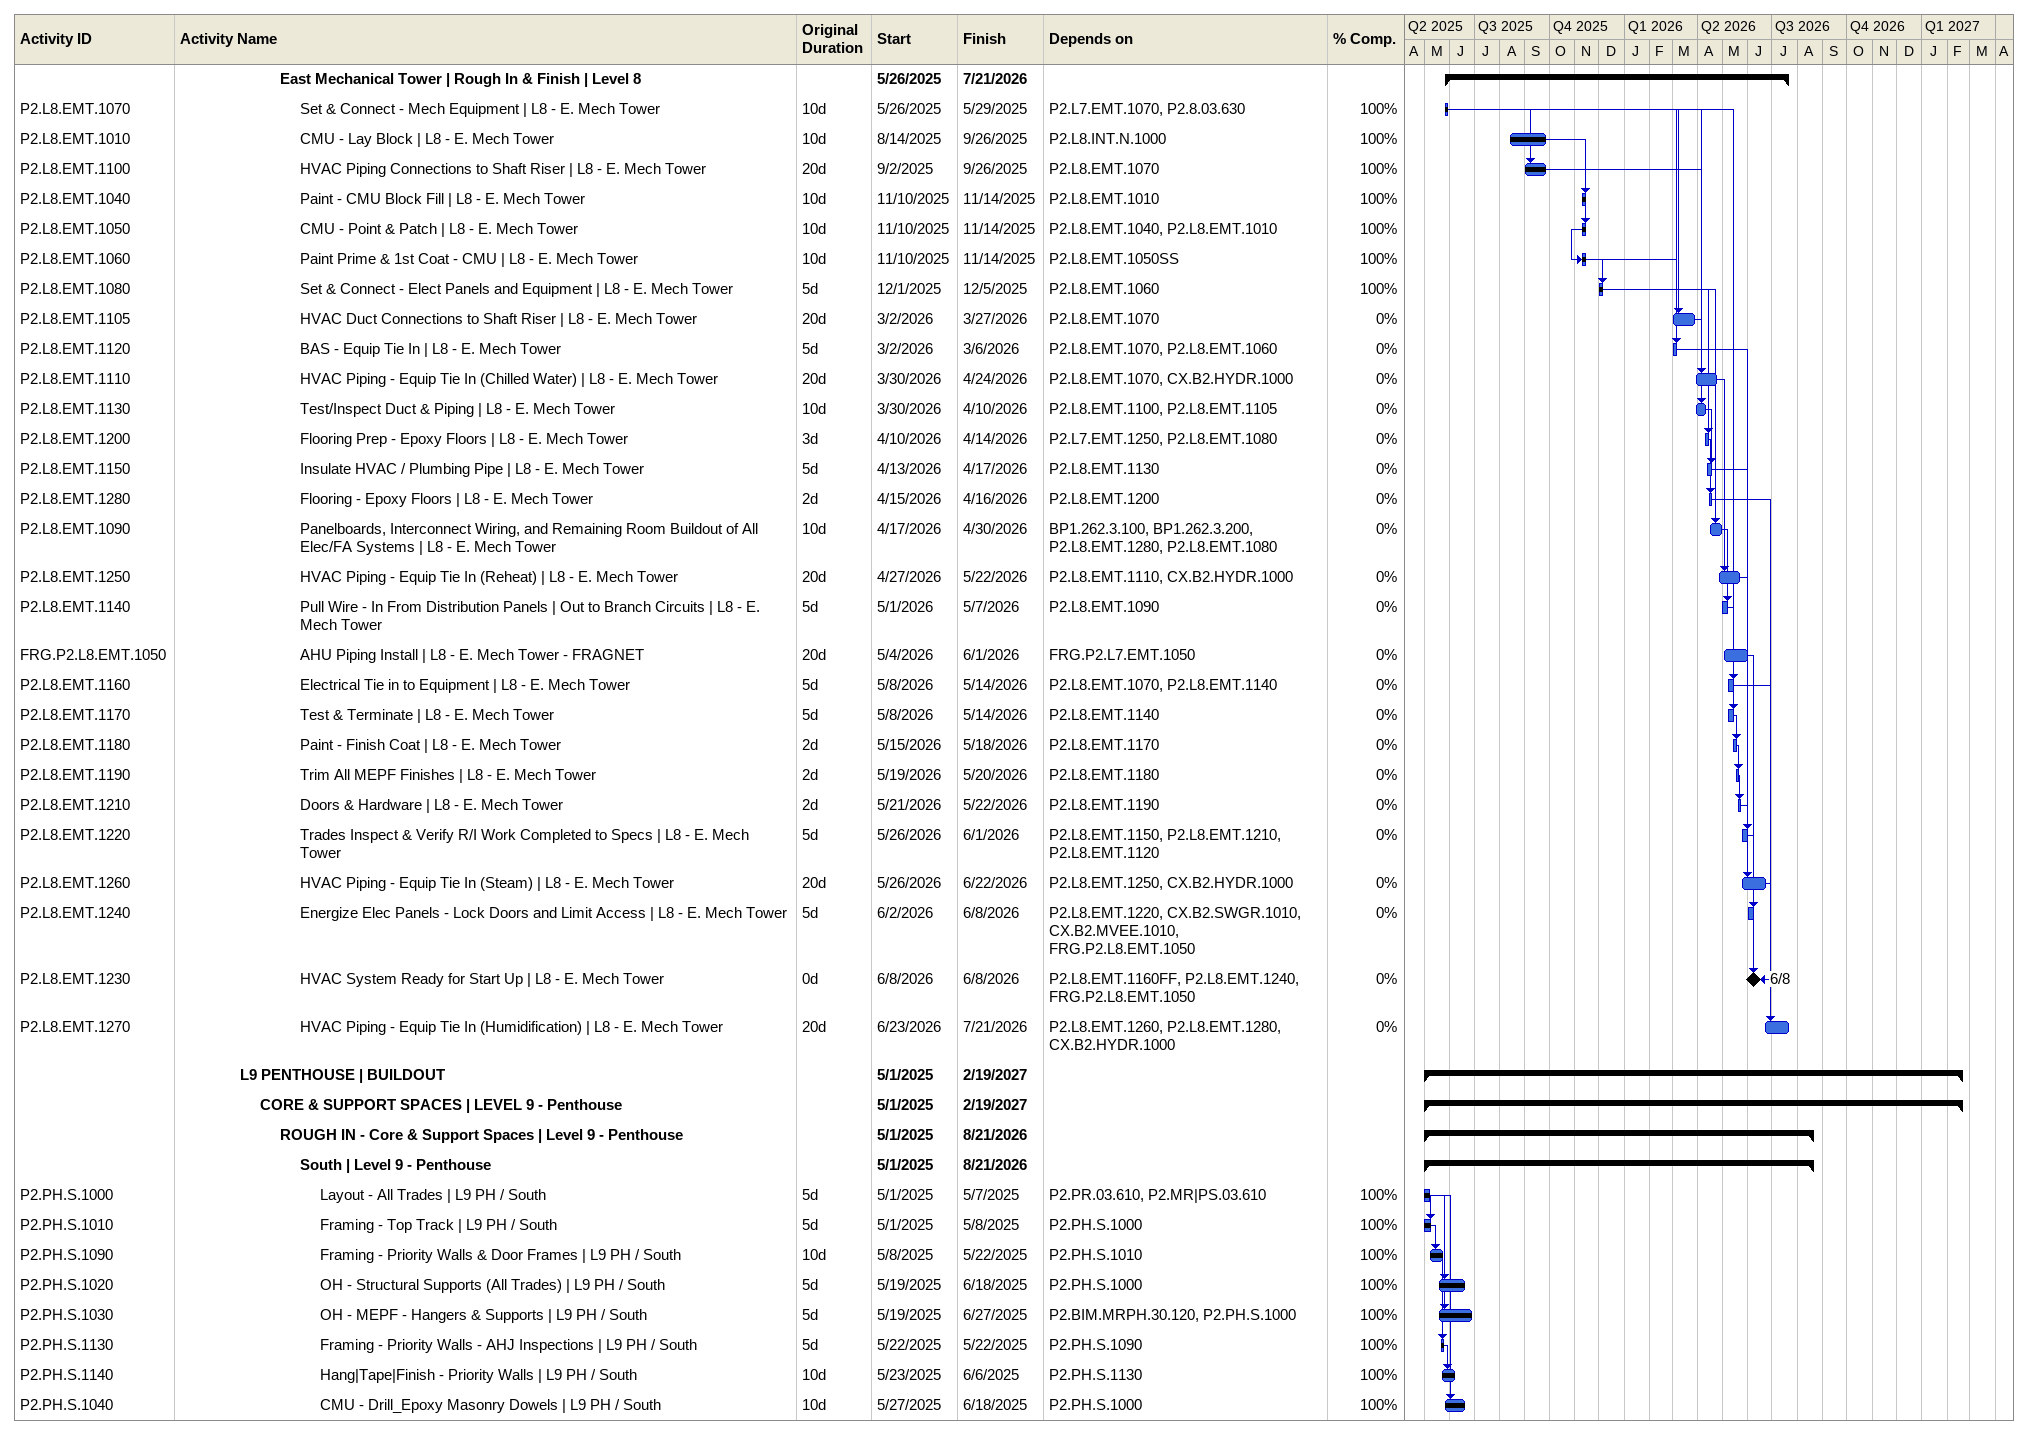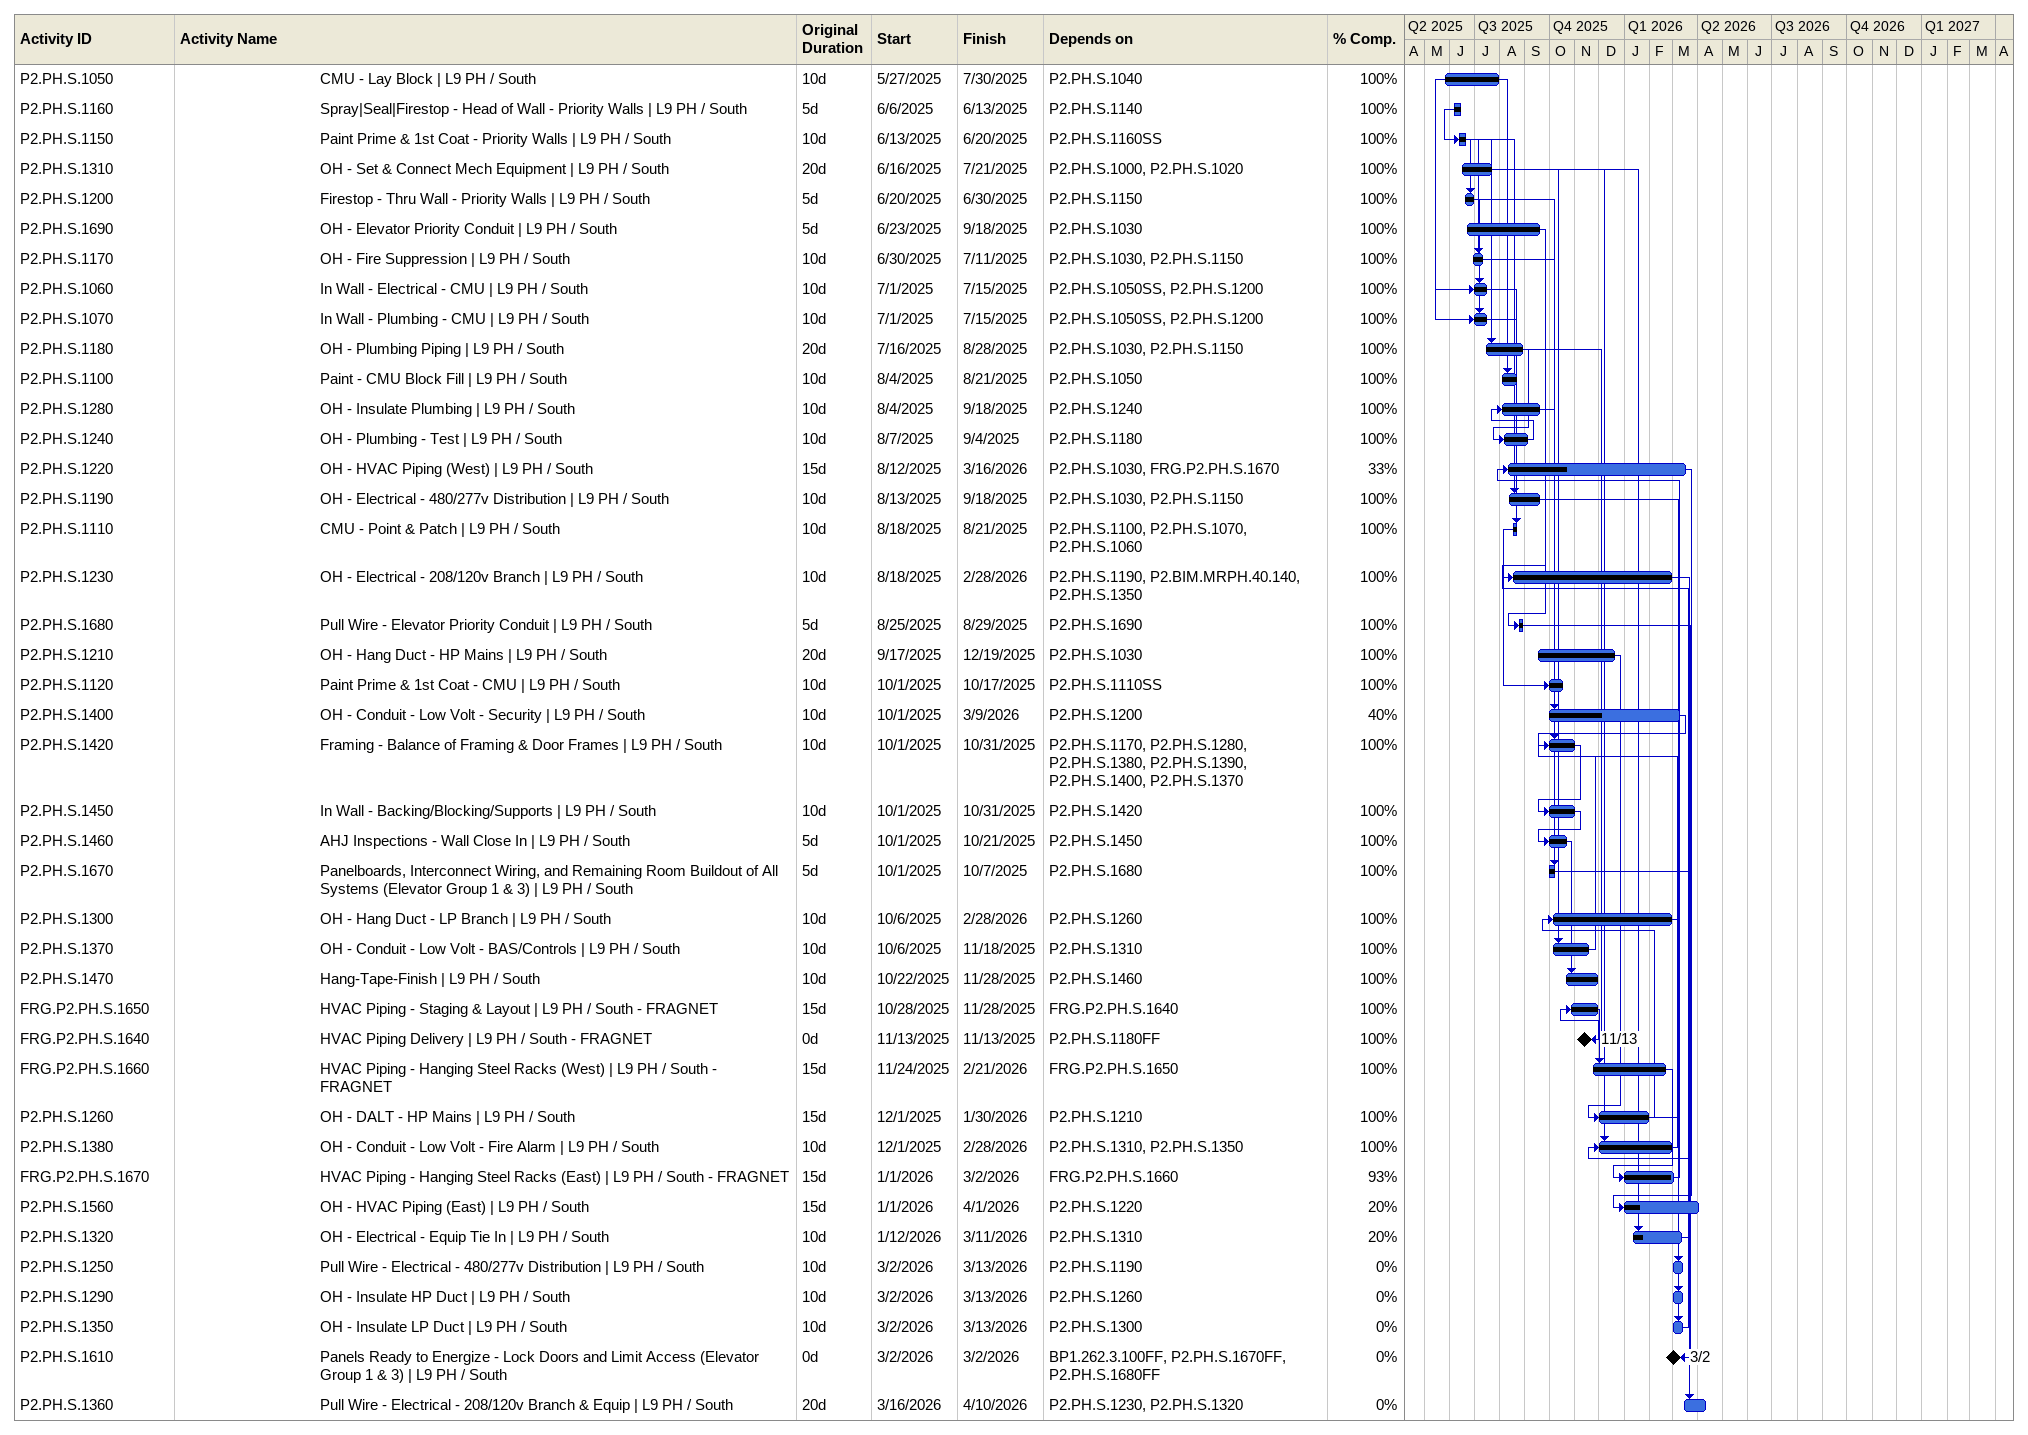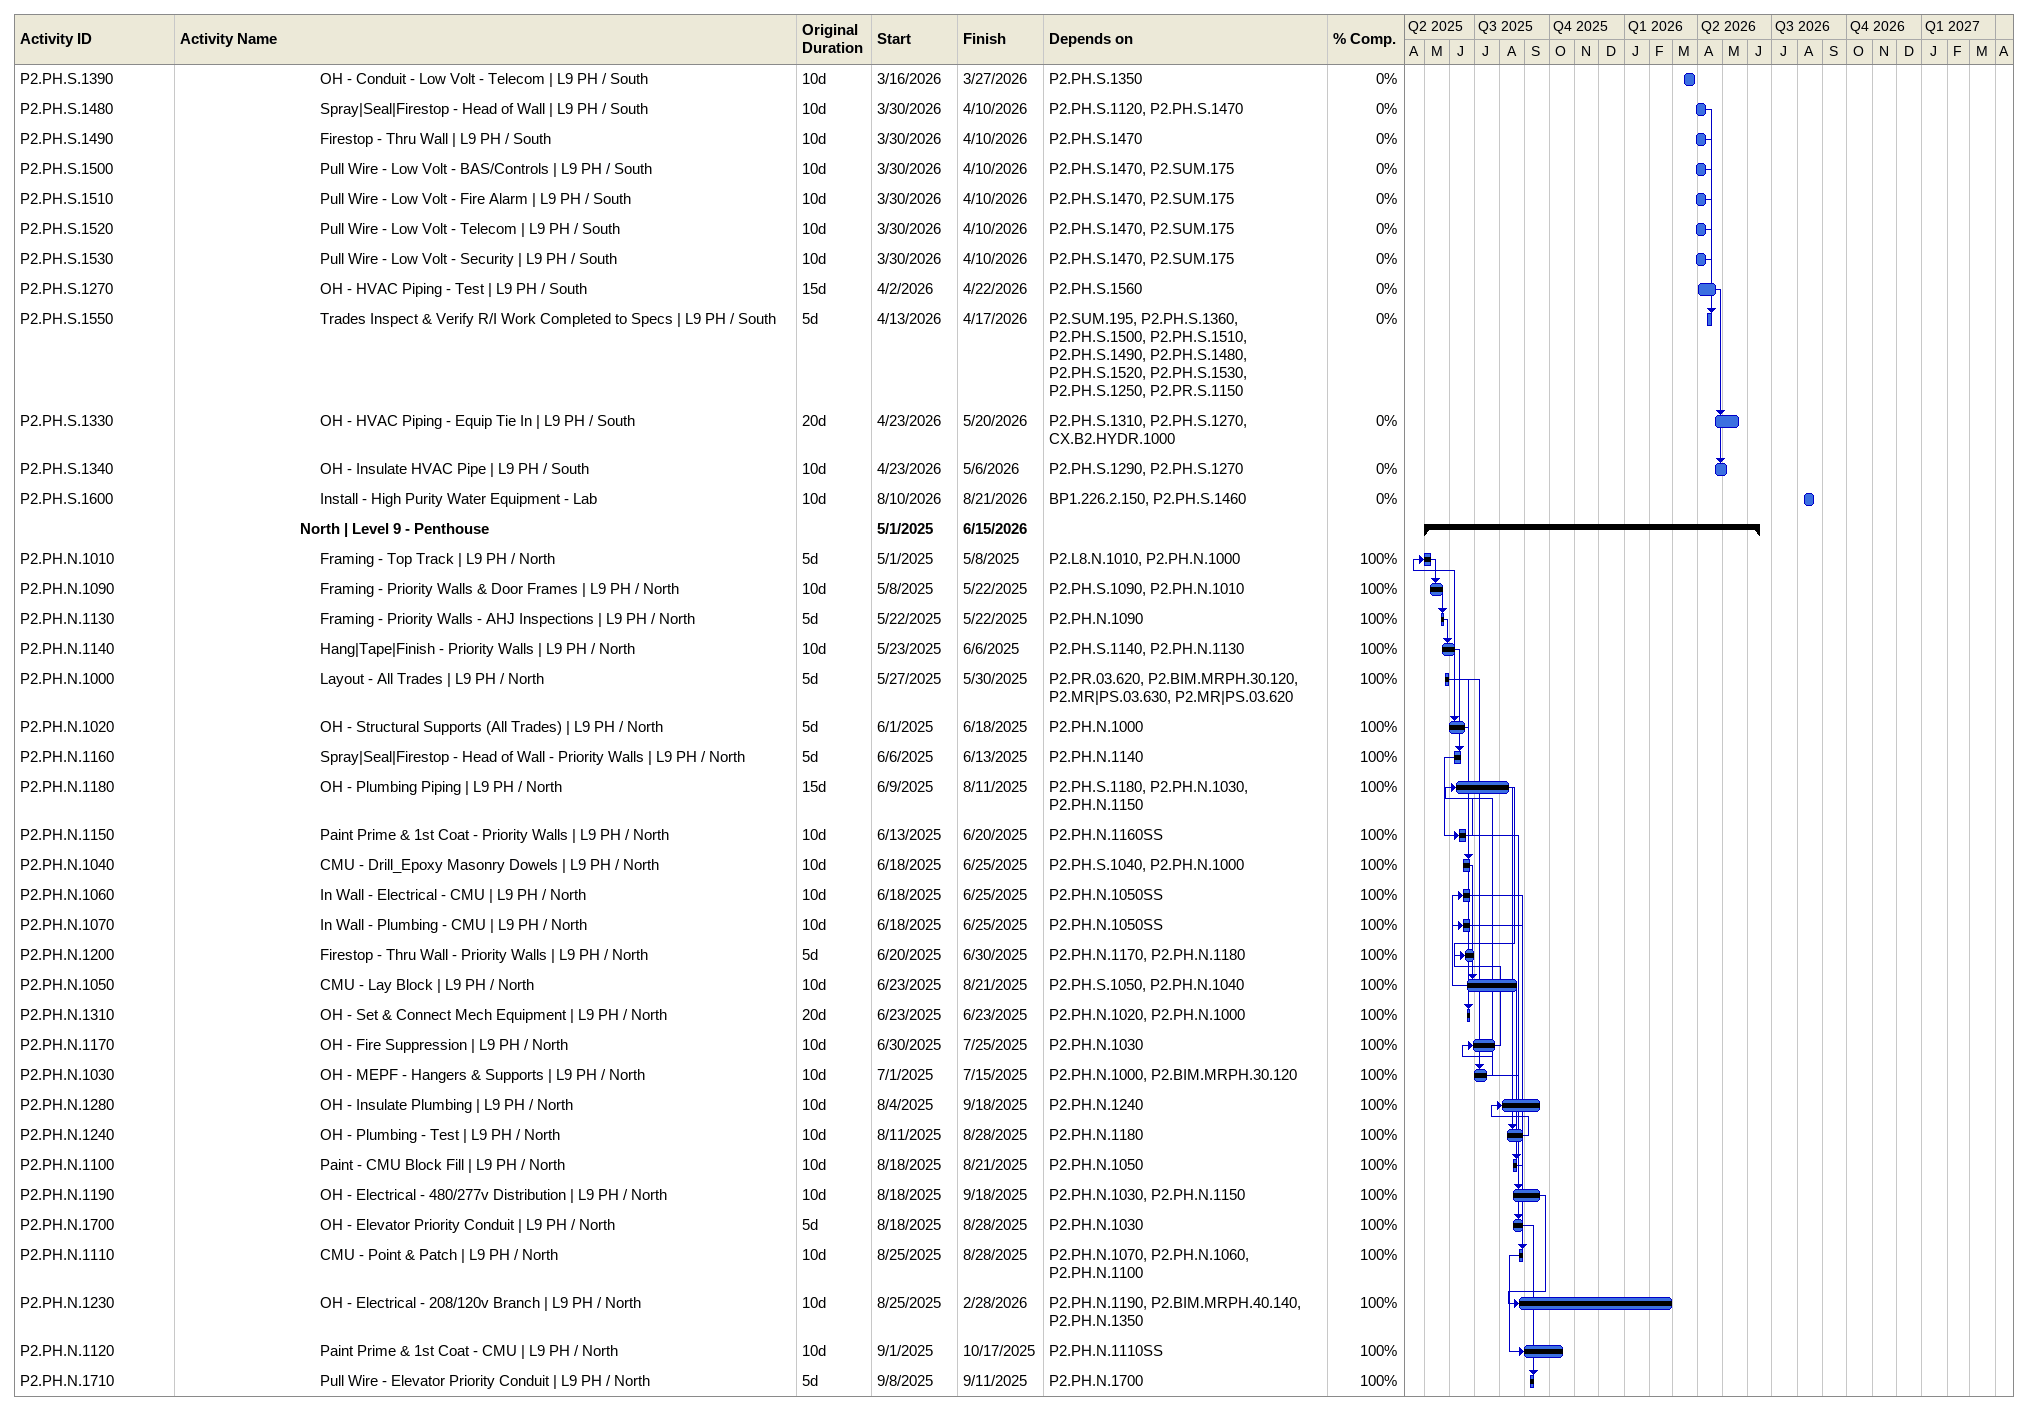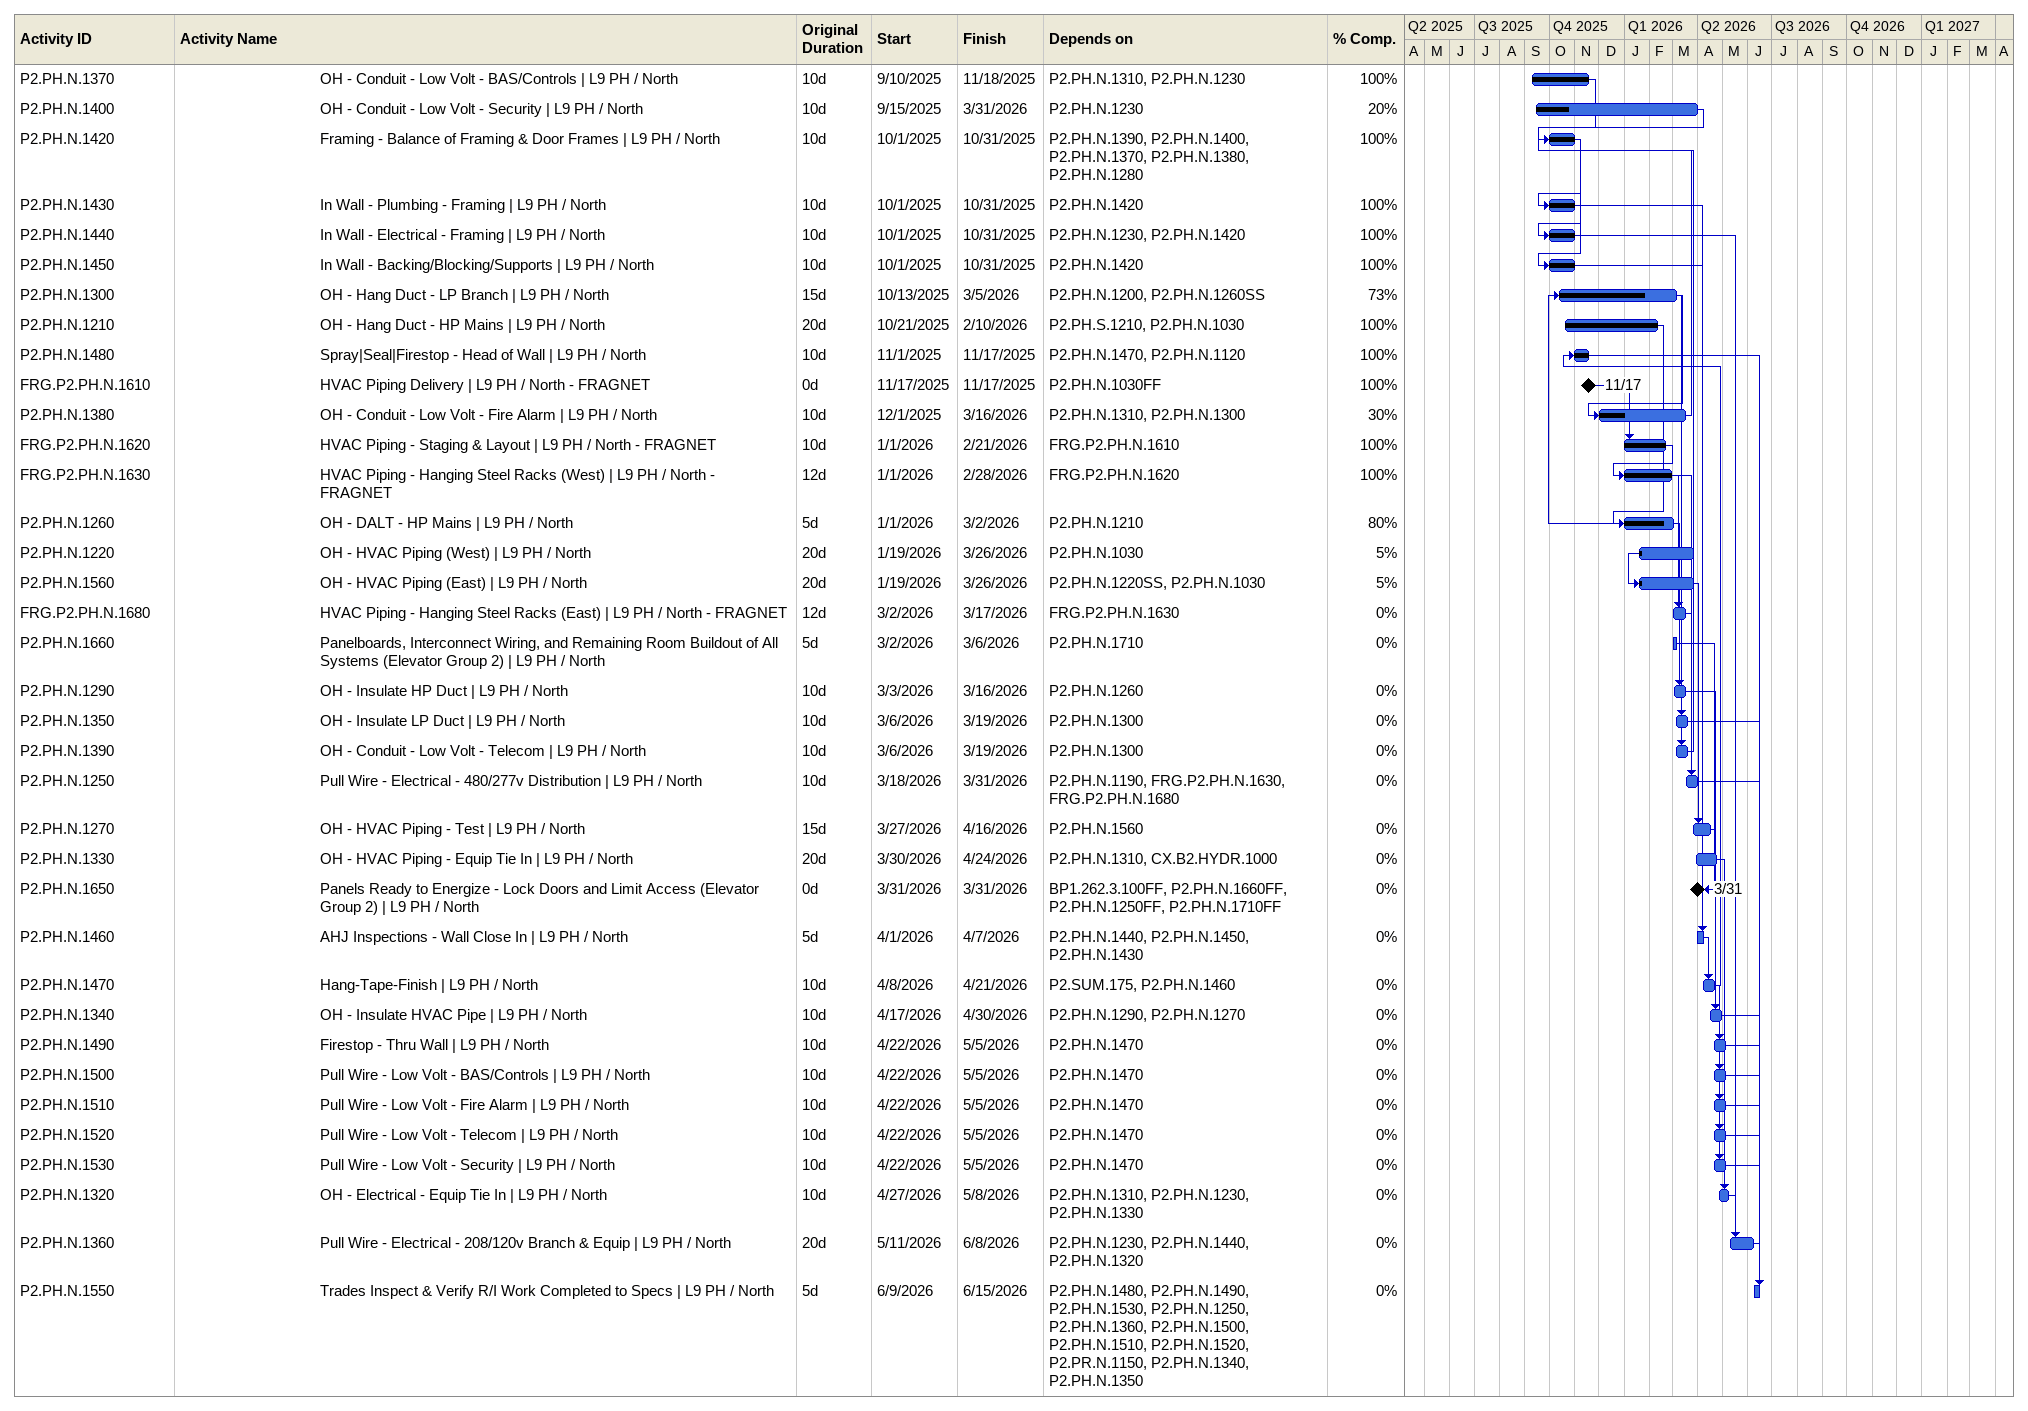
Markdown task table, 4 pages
| ID | Level | Task | Original duration | Start | Finish | Predecessors | % complete |
|---|---|---|---|---|---|---|---|
|  | 6 | **East Mechanical Tower \| Rough In & Finish \| Level 8** |  | 2025-05-26 | 2026-07-21 |  |  |
| P2.L8.EMT.1070 | 7 | Set & Connect - Mech Equipment \| L8 - E. Mech Tower | 10d | 2025-05-26 | 2025-05-29 | P2.L7.EMT.1070, P2.8.03.630 | 100 |
| P2.L8.EMT.1010 | 7 | CMU - Lay Block \| L8 - E. Mech Tower | 10d | 2025-08-14 | 2025-09-26 | P2.L8.INT.N.1000 | 100 |
| P2.L8.EMT.1100 | 7 | HVAC Piping Connections to Shaft Riser \| L8 - E. Mech Tower | 20d | 2025-09-02 | 2025-09-26 | P2.L8.EMT.1070 | 100 |
| P2.L8.EMT.1040 | 7 | Paint - CMU Block Fill \| L8 - E. Mech Tower | 10d | 2025-11-10 | 2025-11-14 | P2.L8.EMT.1010 | 100 |
| P2.L8.EMT.1050 | 7 | CMU - Point & Patch \| L8 - E. Mech Tower | 10d | 2025-11-10 | 2025-11-14 | P2.L8.EMT.1040, P2.L8.EMT.1010 | 100 |
| P2.L8.EMT.1060 | 7 | Paint Prime & 1st Coat - CMU \| L8 - E. Mech Tower | 10d | 2025-11-10 | 2025-11-14 | P2.L8.EMT.1050SS | 100 |
| P2.L8.EMT.1080 | 7 | Set & Connect - Elect Panels and Equipment \| L8 - E. Mech Tower | 5d | 2025-12-01 | 2025-12-05 | P2.L8.EMT.1060 | 100 |
| P2.L8.EMT.1105 | 7 | HVAC Duct Connections to Shaft Riser \| L8 - E. Mech Tower | 20d | 2026-03-02 | 2026-03-27 | P2.L8.EMT.1070 | 0 |
| P2.L8.EMT.1120 | 7 | BAS - Equip Tie In \| L8 - E. Mech Tower | 5d | 2026-03-02 | 2026-03-06 | P2.L8.EMT.1070, P2.L8.EMT.1060 | 0 |
| P2.L8.EMT.1110 | 7 | HVAC Piping - Equip Tie In (Chilled Water) \| L8 - E. Mech Tower | 20d | 2026-03-30 | 2026-04-24 | P2.L8.EMT.1070, CX.B2.HYDR.1000 | 0 |
| P2.L8.EMT.1130 | 7 | Test/Inspect Duct & Piping \| L8 - E. Mech Tower | 10d | 2026-03-30 | 2026-04-10 | P2.L8.EMT.1100, P2.L8.EMT.1105 | 0 |
| P2.L8.EMT.1200 | 7 | Flooring Prep - Epoxy Floors \| L8 - E. Mech Tower | 3d | 2026-04-10 | 2026-04-14 | P2.L7.EMT.1250, P2.L8.EMT.1080 | 0 |
| P2.L8.EMT.1150 | 7 | Insulate HVAC / Plumbing Pipe \| L8 - E. Mech Tower | 5d | 2026-04-13 | 2026-04-17 | P2.L8.EMT.1130 | 0 |
| P2.L8.EMT.1280 | 7 | Flooring - Epoxy Floors \| L8 - E. Mech Tower | 2d | 2026-04-15 | 2026-04-16 | P2.L8.EMT.1200 | 0 |
| P2.L8.EMT.1090 | 7 | Panelboards, Interconnect Wiring, and Remaining Room Buildout of All Elec/FA Systems \| L8 - E. Mech Tower | 10d | 2026-04-17 | 2026-04-30 | BP1.262.3.100, BP1.262.3.200, P2.L8.EMT.1280, P2.L8.EMT.1080 | 0 |
| P2.L8.EMT.1250 | 7 | HVAC Piping - Equip Tie In (Reheat) \| L8 - E. Mech Tower | 20d | 2026-04-27 | 2026-05-22 | P2.L8.EMT.1110, CX.B2.HYDR.1000 | 0 |
| P2.L8.EMT.1140 | 7 | Pull Wire - In From Distribution Panels \| Out to Branch Circuits \| L8 - E. Mech Tower | 5d | 2026-05-01 | 2026-05-07 | P2.L8.EMT.1090 | 0 |
| FRG.P2.L8.EMT.1050 | 7 | AHU Piping Install \| L8 - E. Mech Tower - FRAGNET | 20d | 2026-05-04 | 2026-06-01 | FRG.P2.L7.EMT.1050 | 0 |
| P2.L8.EMT.1160 | 7 | Electrical Tie in to Equipment \| L8 - E. Mech Tower | 5d | 2026-05-08 | 2026-05-14 | P2.L8.EMT.1070, P2.L8.EMT.1140 | 0 |
| P2.L8.EMT.1170 | 7 | Test & Terminate \| L8 - E. Mech Tower | 5d | 2026-05-08 | 2026-05-14 | P2.L8.EMT.1140 | 0 |
| P2.L8.EMT.1180 | 7 | Paint - Finish Coat \| L8 - E. Mech Tower | 2d | 2026-05-15 | 2026-05-18 | P2.L8.EMT.1170 | 0 |
| P2.L8.EMT.1190 | 7 | Trim All MEPF Finishes \| L8 - E. Mech Tower | 2d | 2026-05-19 | 2026-05-20 | P2.L8.EMT.1180 | 0 |
| P2.L8.EMT.1210 | 7 | Doors & Hardware \| L8 - E. Mech Tower | 2d | 2026-05-21 | 2026-05-22 | P2.L8.EMT.1190 | 0 |
| P2.L8.EMT.1220 | 7 | Trades Inspect & Verify R/I Work Completed to Specs \| L8 - E. Mech Tower | 5d | 2026-05-26 | 2026-06-01 | P2.L8.EMT.1150, P2.L8.EMT.1210, P2.L8.EMT.1120 | 0 |
| P2.L8.EMT.1260 | 7 | HVAC Piping - Equip Tie In (Steam) \| L8 - E. Mech Tower | 20d | 2026-05-26 | 2026-06-22 | P2.L8.EMT.1250, CX.B2.HYDR.1000 | 0 |
| P2.L8.EMT.1240 | 7 | Energize Elec Panels - Lock Doors and Limit Access \| L8 - E. Mech Tower | 5d | 2026-06-02 | 2026-06-08 | P2.L8.EMT.1220, CX.B2.SWGR.1010, CX.B2.MVEE.1010, FRG.P2.L8.EMT.1050 | 0 |
| P2.L8.EMT.1230 | 7 | HVAC System Ready for Start Up \| L8 - E. Mech Tower | 0d | 2026-06-08 | 2026-06-08 | P2.L8.EMT.1160FF, P2.L8.EMT.1240, FRG.P2.L8.EMT.1050 | 0 |
| P2.L8.EMT.1270 | 7 | HVAC Piping - Equip Tie In (Humidification) \| L8 - E. Mech Tower | 20d | 2026-06-23 | 2026-07-21 | P2.L8.EMT.1260, P2.L8.EMT.1280, CX.B2.HYDR.1000 | 0 |
|  | 4 | **L9 PENTHOUSE \| BUILDOUT** |  | 2025-05-01 | 2027-02-19 |  |  |
|  | 5 | **CORE & SUPPORT SPACES \| LEVEL 9 - Penthouse** |  | 2025-05-01 | 2027-02-19 |  |  |
|  | 6 | **ROUGH IN - Core & Support Spaces \| Level 9 - Penthouse** |  | 2025-05-01 | 2026-08-21 |  |  |
|  | 7 | **South \| Level 9 - Penthouse** |  | 2025-05-01 | 2026-08-21 |  |  |
| P2.PH.S.1000 | 8 | Layout - All Trades \| L9 PH / South | 5d | 2025-05-01 | 2025-05-07 | P2.PR.03.610, P2.MR\|PS.03.610 | 100 |
| P2.PH.S.1010 | 8 | Framing - Top Track \| L9 PH / South | 5d | 2025-05-01 | 2025-05-08 | P2.PH.S.1000 | 100 |
| P2.PH.S.1090 | 8 | Framing - Priority Walls & Door Frames \| L9 PH / South | 10d | 2025-05-08 | 2025-05-22 | P2.PH.S.1010 | 100 |
| P2.PH.S.1020 | 8 | OH - Structural Supports (All Trades) \| L9 PH / South | 5d | 2025-05-19 | 2025-06-18 | P2.PH.S.1000 | 100 |
| P2.PH.S.1030 | 8 | OH - MEPF - Hangers & Supports \| L9 PH / South | 5d | 2025-05-19 | 2025-06-27 | P2.BIM.MRPH.30.120, P2.PH.S.1000 | 100 |
| P2.PH.S.1130 | 8 | Framing - Priority Walls - AHJ Inspections \| L9 PH / South | 5d | 2025-05-22 | 2025-05-22 | P2.PH.S.1090 | 100 |
| P2.PH.S.1140 | 8 | Hang\|Tape\|Finish - Priority Walls \| L9 PH / South | 10d | 2025-05-23 | 2025-06-06 | P2.PH.S.1130 | 100 |
| P2.PH.S.1040 | 8 | CMU - Drill_Epoxy Masonry Dowels \| L9 PH / South | 10d | 2025-05-27 | 2025-06-18 | P2.PH.S.1000 | 100 |
| P2.PH.S.1050 | 8 | CMU - Lay Block \| L9 PH / South | 10d | 2025-05-27 | 2025-07-30 | P2.PH.S.1040 | 100 |
| P2.PH.S.1160 | 8 | Spray\|Seal\|Firestop - Head of Wall - Priority Walls \| L9 PH / South | 5d | 2025-06-06 | 2025-06-13 | P2.PH.S.1140 | 100 |
| P2.PH.S.1150 | 8 | Paint Prime & 1st Coat - Priority Walls \| L9 PH / South | 10d | 2025-06-13 | 2025-06-20 | P2.PH.S.1160SS | 100 |
| P2.PH.S.1310 | 8 | OH - Set & Connect Mech Equipment \| L9 PH / South | 20d | 2025-06-16 | 2025-07-21 | P2.PH.S.1000, P2.PH.S.1020 | 100 |
| P2.PH.S.1200 | 8 | Firestop - Thru Wall - Priority Walls \| L9 PH / South | 5d | 2025-06-20 | 2025-06-30 | P2.PH.S.1150 | 100 |
| P2.PH.S.1690 | 8 | OH - Elevator Priority Conduit \| L9 PH / South | 5d | 2025-06-23 | 2025-09-18 | P2.PH.S.1030 | 100 |
| P2.PH.S.1170 | 8 | OH - Fire Suppression \| L9 PH / South | 10d | 2025-06-30 | 2025-07-11 | P2.PH.S.1030, P2.PH.S.1150 | 100 |
| P2.PH.S.1060 | 8 | In Wall - Electrical - CMU \| L9 PH / South | 10d | 2025-07-01 | 2025-07-15 | P2.PH.S.1050SS, P2.PH.S.1200 | 100 |
| P2.PH.S.1070 | 8 | In Wall - Plumbing - CMU \| L9 PH / South | 10d | 2025-07-01 | 2025-07-15 | P2.PH.S.1050SS, P2.PH.S.1200 | 100 |
| P2.PH.S.1180 | 8 | OH - Plumbing Piping \| L9 PH / South | 20d | 2025-07-16 | 2025-08-28 | P2.PH.S.1030, P2.PH.S.1150 | 100 |
| P2.PH.S.1100 | 8 | Paint - CMU Block Fill \| L9 PH / South | 10d | 2025-08-04 | 2025-08-21 | P2.PH.S.1050 | 100 |
| P2.PH.S.1280 | 8 | OH - Insulate Plumbing \| L9 PH / South | 10d | 2025-08-04 | 2025-09-18 | P2.PH.S.1240 | 100 |
| P2.PH.S.1240 | 8 | OH - Plumbing - Test \| L9 PH / South | 10d | 2025-08-07 | 2025-09-04 | P2.PH.S.1180 | 100 |
| P2.PH.S.1220 | 8 | OH - HVAC Piping (West) \| L9 PH / South | 15d | 2025-08-12 | 2026-03-16 | P2.PH.S.1030, FRG.P2.PH.S.1670 | 33 |
| P2.PH.S.1190 | 8 | OH - Electrical - 480/277v Distribution \| L9 PH / South | 10d | 2025-08-13 | 2025-09-18 | P2.PH.S.1030, P2.PH.S.1150 | 100 |
| P2.PH.S.1110 | 8 | CMU - Point & Patch \| L9 PH / South | 10d | 2025-08-18 | 2025-08-21 | P2.PH.S.1100, P2.PH.S.1070, P2.PH.S.1060 | 100 |
| P2.PH.S.1230 | 8 | OH - Electrical - 208/120v Branch \| L9 PH / South | 10d | 2025-08-18 | 2026-02-28 | P2.PH.S.1190, P2.BIM.MRPH.40.140, P2.PH.S.1350 | 100 |
| P2.PH.S.1680 | 8 | Pull Wire - Elevator Priority Conduit \| L9 PH / South | 5d | 2025-08-25 | 2025-08-29 | P2.PH.S.1690 | 100 |
| P2.PH.S.1210 | 8 | OH - Hang Duct - HP Mains \| L9 PH / South | 20d | 2025-09-17 | 2025-12-19 | P2.PH.S.1030 | 100 |
| P2.PH.S.1120 | 8 | Paint Prime & 1st Coat - CMU \| L9 PH / South | 10d | 2025-10-01 | 2025-10-17 | P2.PH.S.1110SS | 100 |
| P2.PH.S.1400 | 8 | OH - Conduit - Low Volt - Security \| L9 PH / South | 10d | 2025-10-01 | 2026-03-09 | P2.PH.S.1200 | 40 |
| P2.PH.S.1420 | 8 | Framing - Balance of Framing & Door Frames \| L9 PH / South | 10d | 2025-10-01 | 2025-10-31 | P2.PH.S.1170, P2.PH.S.1280, P2.PH.S.1380, P2.PH.S.1390, P2.PH.S.1400, P2.PH.S.1370 | 100 |
| P2.PH.S.1450 | 8 | In Wall - Backing/Blocking/Supports \| L9 PH / South | 10d | 2025-10-01 | 2025-10-31 | P2.PH.S.1420 | 100 |
| P2.PH.S.1460 | 8 | AHJ Inspections - Wall Close In \| L9 PH / South | 5d | 2025-10-01 | 2025-10-21 | P2.PH.S.1450 | 100 |
| P2.PH.S.1670 | 8 | Panelboards, Interconnect Wiring, and Remaining Room Buildout of All Systems (Elevator Group 1 & 3) \| L9 PH / South | 5d | 2025-10-01 | 2025-10-07 | P2.PH.S.1680 | 100 |
| P2.PH.S.1300 | 8 | OH - Hang Duct - LP Branch \| L9 PH / South | 10d | 2025-10-06 | 2026-02-28 | P2.PH.S.1260 | 100 |
| P2.PH.S.1370 | 8 | OH - Conduit - Low Volt - BAS/Controls \| L9 PH / South | 10d | 2025-10-06 | 2025-11-18 | P2.PH.S.1310 | 100 |
| P2.PH.S.1470 | 8 | Hang-Tape-Finish \| L9 PH / South | 10d | 2025-10-22 | 2025-11-28 | P2.PH.S.1460 | 100 |
| FRG.P2.PH.S.1650 | 8 | HVAC Piping - Staging & Layout \| L9 PH / South - FRAGNET | 15d | 2025-10-28 | 2025-11-28 | FRG.P2.PH.S.1640 | 100 |
| FRG.P2.PH.S.1640 | 8 | HVAC Piping Delivery \| L9 PH / South - FRAGNET | 0d | 2025-11-13 | 2025-11-13 | P2.PH.S.1180FF | 100 |
| FRG.P2.PH.S.1660 | 8 | HVAC Piping - Hanging Steel Racks (West) \| L9 PH / South - FRAGNET | 15d | 2025-11-24 | 2026-02-21 | FRG.P2.PH.S.1650 | 100 |
| P2.PH.S.1260 | 8 | OH - DALT - HP Mains \| L9 PH / South | 15d | 2025-12-01 | 2026-01-30 | P2.PH.S.1210 | 100 |
| P2.PH.S.1380 | 8 | OH - Conduit - Low Volt - Fire Alarm \| L9 PH / South | 10d | 2025-12-01 | 2026-02-28 | P2.PH.S.1310, P2.PH.S.1350 | 100 |
| FRG.P2.PH.S.1670 | 8 | HVAC Piping - Hanging Steel Racks (East) \| L9 PH / South - FRAGNET | 15d | 2026-01-01 | 2026-03-02 | FRG.P2.PH.S.1660 | 93 |
| P2.PH.S.1560 | 8 | OH - HVAC Piping (East) \| L9 PH / South | 15d | 2026-01-01 | 2026-04-01 | P2.PH.S.1220 | 20 |
| P2.PH.S.1320 | 8 | OH - Electrical - Equip Tie In \| L9 PH / South | 10d | 2026-01-12 | 2026-03-11 | P2.PH.S.1310 | 20 |
| P2.PH.S.1250 | 8 | Pull Wire - Electrical - 480/277v Distribution \| L9 PH / South | 10d | 2026-03-02 | 2026-03-13 | P2.PH.S.1190 | 0 |
| P2.PH.S.1290 | 8 | OH - Insulate HP Duct \| L9 PH / South | 10d | 2026-03-02 | 2026-03-13 | P2.PH.S.1260 | 0 |
| P2.PH.S.1350 | 8 | OH - Insulate LP Duct \| L9 PH / South | 10d | 2026-03-02 | 2026-03-13 | P2.PH.S.1300 | 0 |
| P2.PH.S.1610 | 8 | Panels Ready to Energize - Lock Doors and Limit Access (Elevator Group 1 & 3) \| L9 PH / South | 0d | 2026-03-02 | 2026-03-02 | BP1.262.3.100FF, P2.PH.S.1670FF, P2.PH.S.1680FF | 0 |
| P2.PH.S.1360 | 8 | Pull Wire - Electrical - 208/120v Branch & Equip \| L9 PH / South | 20d | 2026-03-16 | 2026-04-10 | P2.PH.S.1230, P2.PH.S.1320 | 0 |
| P2.PH.S.1390 | 8 | OH - Conduit - Low Volt - Telecom \| L9 PH / South | 10d | 2026-03-16 | 2026-03-27 | P2.PH.S.1350 | 0 |
| P2.PH.S.1480 | 8 | Spray\|Seal\|Firestop - Head of Wall \| L9 PH / South | 10d | 2026-03-30 | 2026-04-10 | P2.PH.S.1120, P2.PH.S.1470 | 0 |
| P2.PH.S.1490 | 8 | Firestop - Thru Wall \| L9 PH / South | 10d | 2026-03-30 | 2026-04-10 | P2.PH.S.1470 | 0 |
| P2.PH.S.1500 | 8 | Pull Wire - Low Volt - BAS/Controls \| L9 PH / South | 10d | 2026-03-30 | 2026-04-10 | P2.PH.S.1470, P2.SUM.175 | 0 |
| P2.PH.S.1510 | 8 | Pull Wire - Low Volt - Fire Alarm \| L9 PH / South | 10d | 2026-03-30 | 2026-04-10 | P2.PH.S.1470, P2.SUM.175 | 0 |
| P2.PH.S.1520 | 8 | Pull Wire - Low Volt - Telecom \| L9 PH / South | 10d | 2026-03-30 | 2026-04-10 | P2.PH.S.1470, P2.SUM.175 | 0 |
| P2.PH.S.1530 | 8 | Pull Wire - Low Volt - Security \| L9 PH / South | 10d | 2026-03-30 | 2026-04-10 | P2.PH.S.1470, P2.SUM.175 | 0 |
| P2.PH.S.1270 | 8 | OH - HVAC Piping - Test \| L9 PH / South | 15d | 2026-04-02 | 2026-04-22 | P2.PH.S.1560 | 0 |
| P2.PH.S.1550 | 8 | Trades Inspect & Verify R/I Work Completed to Specs \| L9 PH / South | 5d | 2026-04-13 | 2026-04-17 | P2.SUM.195, P2.PH.S.1360, P2.PH.S.1500, P2.PH.S.1510, P2.PH.S.1490, P2.PH.S.1480, P2.PH.S.1520, P2.PH.S.1530, P2.PH.S.1250, P2.PR.S.1150 | 0 |
| P2.PH.S.1330 | 8 | OH - HVAC Piping - Equip Tie In \| L9 PH / South | 20d | 2026-04-23 | 2026-05-20 | P2.PH.S.1310, P2.PH.S.1270, CX.B2.HYDR.1000 | 0 |
| P2.PH.S.1340 | 8 | OH - Insulate HVAC Pipe \| L9 PH / South | 10d | 2026-04-23 | 2026-05-06 | P2.PH.S.1290, P2.PH.S.1270 | 0 |
| P2.PH.S.1600 | 8 | Install - High Purity Water Equipment - Lab | 10d | 2026-08-10 | 2026-08-21 | BP1.226.2.150, P2.PH.S.1460 | 0 |
|  | 7 | **North \| Level 9 - Penthouse** |  | 2025-05-01 | 2026-06-15 |  |  |
| P2.PH.N.1010 | 8 | Framing - Top Track \| L9 PH / North | 5d | 2025-05-01 | 2025-05-08 | P2.L8.N.1010, P2.PH.N.1000 | 100 |
| P2.PH.N.1090 | 8 | Framing - Priority Walls & Door Frames \| L9 PH / North | 10d | 2025-05-08 | 2025-05-22 | P2.PH.S.1090, P2.PH.N.1010 | 100 |
| P2.PH.N.1130 | 8 | Framing - Priority Walls - AHJ Inspections \| L9 PH / North | 5d | 2025-05-22 | 2025-05-22 | P2.PH.N.1090 | 100 |
| P2.PH.N.1140 | 8 | Hang\|Tape\|Finish - Priority Walls \| L9 PH / North | 10d | 2025-05-23 | 2025-06-06 | P2.PH.S.1140, P2.PH.N.1130 | 100 |
| P2.PH.N.1000 | 8 | Layout - All Trades \| L9 PH / North | 5d | 2025-05-27 | 2025-05-30 | P2.PR.03.620, P2.BIM.MRPH.30.120, P2.MR\|PS.03.630, P2.MR\|PS.03.620 | 100 |
| P2.PH.N.1020 | 8 | OH - Structural Supports (All Trades) \| L9 PH / North | 5d | 2025-06-01 | 2025-06-18 | P2.PH.N.1000 | 100 |
| P2.PH.N.1160 | 8 | Spray\|Seal\|Firestop - Head of Wall - Priority Walls \| L9 PH / North | 5d | 2025-06-06 | 2025-06-13 | P2.PH.N.1140 | 100 |
| P2.PH.N.1180 | 8 | OH - Plumbing Piping \| L9 PH / North | 15d | 2025-06-09 | 2025-08-11 | P2.PH.S.1180, P2.PH.N.1030, P2.PH.N.1150 | 100 |
| P2.PH.N.1150 | 8 | Paint Prime & 1st Coat - Priority Walls \| L9 PH / North | 10d | 2025-06-13 | 2025-06-20 | P2.PH.N.1160SS | 100 |
| P2.PH.N.1040 | 8 | CMU - Drill_Epoxy Masonry Dowels \| L9 PH / North | 10d | 2025-06-18 | 2025-06-25 | P2.PH.S.1040, P2.PH.N.1000 | 100 |
| P2.PH.N.1060 | 8 | In Wall - Electrical - CMU \| L9 PH / North | 10d | 2025-06-18 | 2025-06-25 | P2.PH.N.1050SS | 100 |
| P2.PH.N.1070 | 8 | In Wall - Plumbing - CMU \| L9 PH / North | 10d | 2025-06-18 | 2025-06-25 | P2.PH.N.1050SS | 100 |
| P2.PH.N.1200 | 8 | Firestop - Thru Wall - Priority Walls \| L9 PH / North | 5d | 2025-06-20 | 2025-06-30 | P2.PH.N.1170, P2.PH.N.1180 | 100 |
| P2.PH.N.1050 | 8 | CMU - Lay Block \| L9 PH / North | 10d | 2025-06-23 | 2025-08-21 | P2.PH.S.1050, P2.PH.N.1040 | 100 |
| P2.PH.N.1310 | 8 | OH - Set & Connect Mech Equipment \| L9 PH / North | 20d | 2025-06-23 | 2025-06-23 | P2.PH.N.1020, P2.PH.N.1000 | 100 |
| P2.PH.N.1170 | 8 | OH - Fire Suppression \| L9 PH / North | 10d | 2025-06-30 | 2025-07-25 | P2.PH.N.1030 | 100 |
| P2.PH.N.1030 | 8 | OH - MEPF - Hangers & Supports \| L9 PH / North | 10d | 2025-07-01 | 2025-07-15 | P2.PH.N.1000, P2.BIM.MRPH.30.120 | 100 |
| P2.PH.N.1280 | 8 | OH - Insulate Plumbing \| L9 PH / North | 10d | 2025-08-04 | 2025-09-18 | P2.PH.N.1240 | 100 |
| P2.PH.N.1240 | 8 | OH - Plumbing - Test \| L9 PH / North | 10d | 2025-08-11 | 2025-08-28 | P2.PH.N.1180 | 100 |
| P2.PH.N.1100 | 8 | Paint - CMU Block Fill \| L9 PH / North | 10d | 2025-08-18 | 2025-08-21 | P2.PH.N.1050 | 100 |
| P2.PH.N.1190 | 8 | OH - Electrical - 480/277v Distribution \| L9 PH / North | 10d | 2025-08-18 | 2025-09-18 | P2.PH.N.1030, P2.PH.N.1150 | 100 |
| P2.PH.N.1700 | 8 | OH - Elevator Priority Conduit \| L9 PH / North | 5d | 2025-08-18 | 2025-08-28 | P2.PH.N.1030 | 100 |
| P2.PH.N.1110 | 8 | CMU - Point & Patch \| L9 PH / North | 10d | 2025-08-25 | 2025-08-28 | P2.PH.N.1070, P2.PH.N.1060, P2.PH.N.1100 | 100 |
| P2.PH.N.1230 | 8 | OH - Electrical - 208/120v Branch \| L9 PH / North | 10d | 2025-08-25 | 2026-02-28 | P2.PH.N.1190, P2.BIM.MRPH.40.140, P2.PH.N.1350 | 100 |
| P2.PH.N.1120 | 8 | Paint Prime & 1st Coat - CMU \| L9 PH / North | 10d | 2025-09-01 | 2025-10-17 | P2.PH.N.1110SS | 100 |
| P2.PH.N.1710 | 8 | Pull Wire - Elevator Priority Conduit \| L9 PH / North | 5d | 2025-09-08 | 2025-09-11 | P2.PH.N.1700 | 100 |
| P2.PH.N.1370 | 8 | OH - Conduit - Low Volt - BAS/Controls \| L9 PH / North | 10d | 2025-09-10 | 2025-11-18 | P2.PH.N.1310, P2.PH.N.1230 | 100 |
| P2.PH.N.1400 | 8 | OH - Conduit - Low Volt - Security \| L9 PH / North | 10d | 2025-09-15 | 2026-03-31 | P2.PH.N.1230 | 20 |
| P2.PH.N.1420 | 8 | Framing - Balance of Framing & Door Frames \| L9 PH / North | 10d | 2025-10-01 | 2025-10-31 | P2.PH.N.1390, P2.PH.N.1400, P2.PH.N.1370, P2.PH.N.1380, P2.PH.N.1280 | 100 |
| P2.PH.N.1430 | 8 | In Wall - Plumbing - Framing \| L9 PH / North | 10d | 2025-10-01 | 2025-10-31 | P2.PH.N.1420 | 100 |
| P2.PH.N.1440 | 8 | In Wall - Electrical - Framing \| L9 PH / North | 10d | 2025-10-01 | 2025-10-31 | P2.PH.N.1230, P2.PH.N.1420 | 100 |
| P2.PH.N.1450 | 8 | In Wall - Backing/Blocking/Supports \| L9 PH / North | 10d | 2025-10-01 | 2025-10-31 | P2.PH.N.1420 | 100 |
| P2.PH.N.1300 | 8 | OH - Hang Duct - LP Branch \| L9 PH / North | 15d | 2025-10-13 | 2026-03-05 | P2.PH.N.1200, P2.PH.N.1260SS | 73 |
| P2.PH.N.1210 | 8 | OH - Hang Duct - HP Mains \| L9 PH / North | 20d | 2025-10-21 | 2026-02-10 | P2.PH.S.1210, P2.PH.N.1030 | 100 |
| P2.PH.N.1480 | 8 | Spray\|Seal\|Firestop - Head of Wall \| L9 PH / North | 10d | 2025-11-01 | 2025-11-17 | P2.PH.N.1470, P2.PH.N.1120 | 100 |
| FRG.P2.PH.N.1610 | 8 | HVAC Piping Delivery \| L9 PH / North - FRAGNET | 0d | 2025-11-17 | 2025-11-17 | P2.PH.N.1030FF | 100 |
| P2.PH.N.1380 | 8 | OH - Conduit - Low Volt - Fire Alarm \| L9 PH / North | 10d | 2025-12-01 | 2026-03-16 | P2.PH.N.1310, P2.PH.N.1300 | 30 |
| FRG.P2.PH.N.1620 | 8 | HVAC Piping - Staging & Layout \| L9 PH / North - FRAGNET | 10d | 2026-01-01 | 2026-02-21 | FRG.P2.PH.N.1610 | 100 |
| FRG.P2.PH.N.1630 | 8 | HVAC Piping - Hanging Steel Racks (West) \| L9 PH / North - FRAGNET | 12d | 2026-01-01 | 2026-02-28 | FRG.P2.PH.N.1620 | 100 |
| P2.PH.N.1260 | 8 | OH - DALT - HP Mains \| L9 PH / North | 5d | 2026-01-01 | 2026-03-02 | P2.PH.N.1210 | 80 |
| P2.PH.N.1220 | 8 | OH - HVAC Piping (West) \| L9 PH / North | 20d | 2026-01-19 | 2026-03-26 | P2.PH.N.1030 | 5 |
| P2.PH.N.1560 | 8 | OH - HVAC Piping (East) \| L9 PH / North | 20d | 2026-01-19 | 2026-03-26 | P2.PH.N.1220SS, P2.PH.N.1030 | 5 |
| FRG.P2.PH.N.1680 | 8 | HVAC Piping - Hanging Steel Racks (East) \| L9 PH / North - FRAGNET | 12d | 2026-03-02 | 2026-03-17 | FRG.P2.PH.N.1630 | 0 |
| P2.PH.N.1660 | 8 | Panelboards, Interconnect Wiring, and Remaining Room Buildout of All Systems (Elevator Group 2) \| L9 PH / North | 5d | 2026-03-02 | 2026-03-06 | P2.PH.N.1710 | 0 |
| P2.PH.N.1290 | 8 | OH - Insulate HP Duct \| L9 PH / North | 10d | 2026-03-03 | 2026-03-16 | P2.PH.N.1260 | 0 |
| P2.PH.N.1350 | 8 | OH - Insulate LP Duct \| L9 PH / North | 10d | 2026-03-06 | 2026-03-19 | P2.PH.N.1300 | 0 |
| P2.PH.N.1390 | 8 | OH - Conduit - Low Volt - Telecom \| L9 PH / North | 10d | 2026-03-06 | 2026-03-19 | P2.PH.N.1300 | 0 |
| P2.PH.N.1250 | 8 | Pull Wire - Electrical - 480/277v Distribution \| L9 PH / North | 10d | 2026-03-18 | 2026-03-31 | P2.PH.N.1190, FRG.P2.PH.N.1630, FRG.P2.PH.N.1680 | 0 |
| P2.PH.N.1270 | 8 | OH - HVAC Piping - Test \| L9 PH / North | 15d | 2026-03-27 | 2026-04-16 | P2.PH.N.1560 | 0 |
| P2.PH.N.1330 | 8 | OH - HVAC Piping - Equip Tie In \| L9 PH / North | 20d | 2026-03-30 | 2026-04-24 | P2.PH.N.1310, CX.B2.HYDR.1000 | 0 |
| P2.PH.N.1650 | 8 | Panels Ready to Energize - Lock Doors and Limit Access (Elevator Group 2) \| L9 PH / North | 0d | 2026-03-31 | 2026-03-31 | BP1.262.3.100FF, P2.PH.N.1660FF, P2.PH.N.1250FF, P2.PH.N.1710FF | 0 |
| P2.PH.N.1460 | 8 | AHJ Inspections - Wall Close In \| L9 PH / North | 5d | 2026-04-01 | 2026-04-07 | P2.PH.N.1440, P2.PH.N.1450, P2.PH.N.1430 | 0 |
| P2.PH.N.1470 | 8 | Hang-Tape-Finish \| L9 PH / North | 10d | 2026-04-08 | 2026-04-21 | P2.SUM.175, P2.PH.N.1460 | 0 |
| P2.PH.N.1340 | 8 | OH - Insulate HVAC Pipe \| L9 PH / North | 10d | 2026-04-17 | 2026-04-30 | P2.PH.N.1290, P2.PH.N.1270 | 0 |
| P2.PH.N.1490 | 8 | Firestop - Thru Wall \| L9 PH / North | 10d | 2026-04-22 | 2026-05-05 | P2.PH.N.1470 | 0 |
| P2.PH.N.1500 | 8 | Pull Wire - Low Volt - BAS/Controls \| L9 PH / North | 10d | 2026-04-22 | 2026-05-05 | P2.PH.N.1470 | 0 |
| P2.PH.N.1510 | 8 | Pull Wire - Low Volt - Fire Alarm \| L9 PH / North | 10d | 2026-04-22 | 2026-05-05 | P2.PH.N.1470 | 0 |
| P2.PH.N.1520 | 8 | Pull Wire - Low Volt - Telecom \| L9 PH / North | 10d | 2026-04-22 | 2026-05-05 | P2.PH.N.1470 | 0 |
| P2.PH.N.1530 | 8 | Pull Wire - Low Volt - Security \| L9 PH / North | 10d | 2026-04-22 | 2026-05-05 | P2.PH.N.1470 | 0 |
| P2.PH.N.1320 | 8 | OH - Electrical - Equip Tie In \| L9 PH / North | 10d | 2026-04-27 | 2026-05-08 | P2.PH.N.1310, P2.PH.N.1230, P2.PH.N.1330 | 0 |
| P2.PH.N.1360 | 8 | Pull Wire - Electrical - 208/120v Branch & Equip \| L9 PH / North | 20d | 2026-05-11 | 2026-06-08 | P2.PH.N.1230, P2.PH.N.1440, P2.PH.N.1320 | 0 |
| P2.PH.N.1550 | 8 | Trades Inspect & Verify R/I Work Completed to Specs \| L9 PH / North | 5d | 2026-06-09 | 2026-06-15 | P2.PH.N.1480, P2.PH.N.1490, P2.PH.N.1530, P2.PH.N.1250, P2.PH.N.1360, P2.PH.N.1500, P2.PH.N.1510, P2.PH.N.1520, P2.PR.N.1150, P2.PH.N.1340, P2.PH.N.1350 | 0 |
